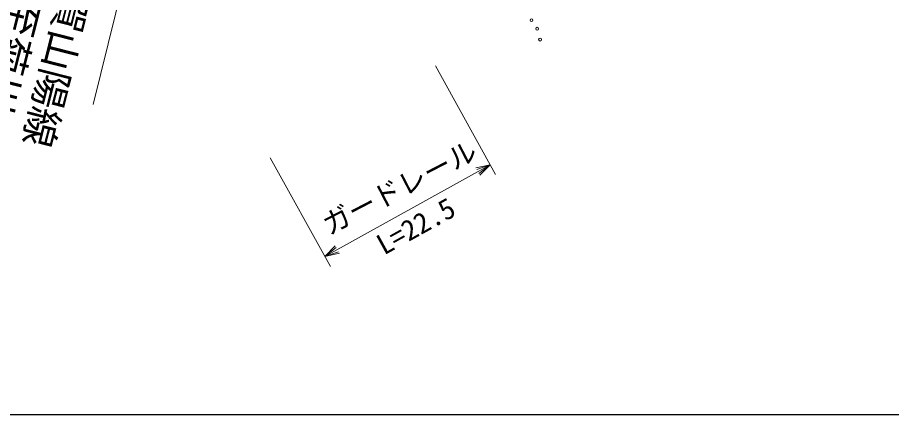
# Model space of a CAD drawing. Units: millimetres at full size, sheet at 1:1000; details may follow other scales. Extents: x 40000 to 680000, y 20000 to 380000.
# Drawn here: x 487279 to 564804, y 205000 to 240159 of the extents above; entities that cross this region are included whole.
import ezdxf
from ezdxf.enums import TextEntityAlignment as Align

# ---------------------------------------------------------------- set-up
doc = ezdxf.new("R2010")
doc.units = ezdxf.units.MM
doc.header["$LTSCALE"] = 1000
for name, color, linetype, lineweight in [('M-BGD', 7, 'Continuous', 13), ('M-STR-HTXT', 7, 'Continuous', 13), ('M-TTL-BAND', 7, 'Continuous', 25)]:
    doc.layers.add(name, color=color, linetype=linetype, lineweight=lineweight)
doc.layers.add('M-BGD-HTXT', color=7, linetype='Continuous')
doc.styles.add('ＭＳ ゴシック', font='')
doc.styles.get('ＭＳ ゴシック').set_extended_font_data('MS Gothic')

# ---------------------------------------------------------------- blocks, each defined once
blk = doc.blocks.new('open_arrow')
at = {"color": 0, "linetype": 'Continuous', "lineweight": -2}
blk.add_lwpolyline([(7.5, 1.25), (0, 0), (7.5, -1.25)], dxfattribs=at)

msp = doc.modelspace()

# ---------------------------------------------------------------- linework, layer by layer
at = {"layer": 'M-BGD'}
msp.add_lwpolyline([(493981, 232448), (497320, 245980)], dxfattribs=at)
for centre in [(532869, 239927), (533379, 239167), (533628, 238199)]:
    msp.add_circle(centre, 125, dxfattribs=at)
at = {"layer": 'M-STR-HTXT'}
for p, q in [((524353, 235871), (529690, 226249)), ((509700, 227743), (515037, 218121)), ((514552, 218996), (529205, 227124)), ((514552, 218996), (529205, 227124)), ((529205, 227124), (527930, 226845)), ((529205, 227124), (528294, 226190)), ((514552, 218996), (515463, 219930)), ((514552, 218996), (515827, 219274))]:
    msp.add_line(p, q, dxfattribs=at)
at = {"layer": 'M-TTL-BAND'}
msp.add_line((40000, 205000), (579000, 205000), dxfattribs=at)

# ---------------------------------------------------------------- block references
at = {"layer": 'M-STR-HTXT', "xscale": 167, "yscale": 167}
for p, rotation in [((529205, 227124), 209), ((514552, 218996), 29)]:
    msp.add_blockref('open_arrow', p, dxfattribs=dict(at, rotation=rotation))

# ---------------------------------------------------------------- texts
at = {"layer": 'M-BGD-HTXT', "style": 'ＭＳ ゴシック'}
for s, p in [('一般県道宇賀山陽線', (492863, 244011)), ('至菊川', (486821, 236821))]:
    msp.add_text(s, height=2566, rotation=255.733, dxfattribs=at).set_placement(p, align=Align.MIDDLE_CENTER)
at = {"layer": 'M-STR-HTXT', "style": 'ＭＳ ゴシック'}
for s, rotation, p in [('ガードレール', 27.381, (521833, 223811)), ('L=22.5', 29.017, (523321, 220408))]:
    msp.add_text(s, height=1833, rotation=rotation, dxfattribs=at).set_placement(p, align=Align.BOTTOM_CENTER)

doc.saveas('drawing.dxf')
